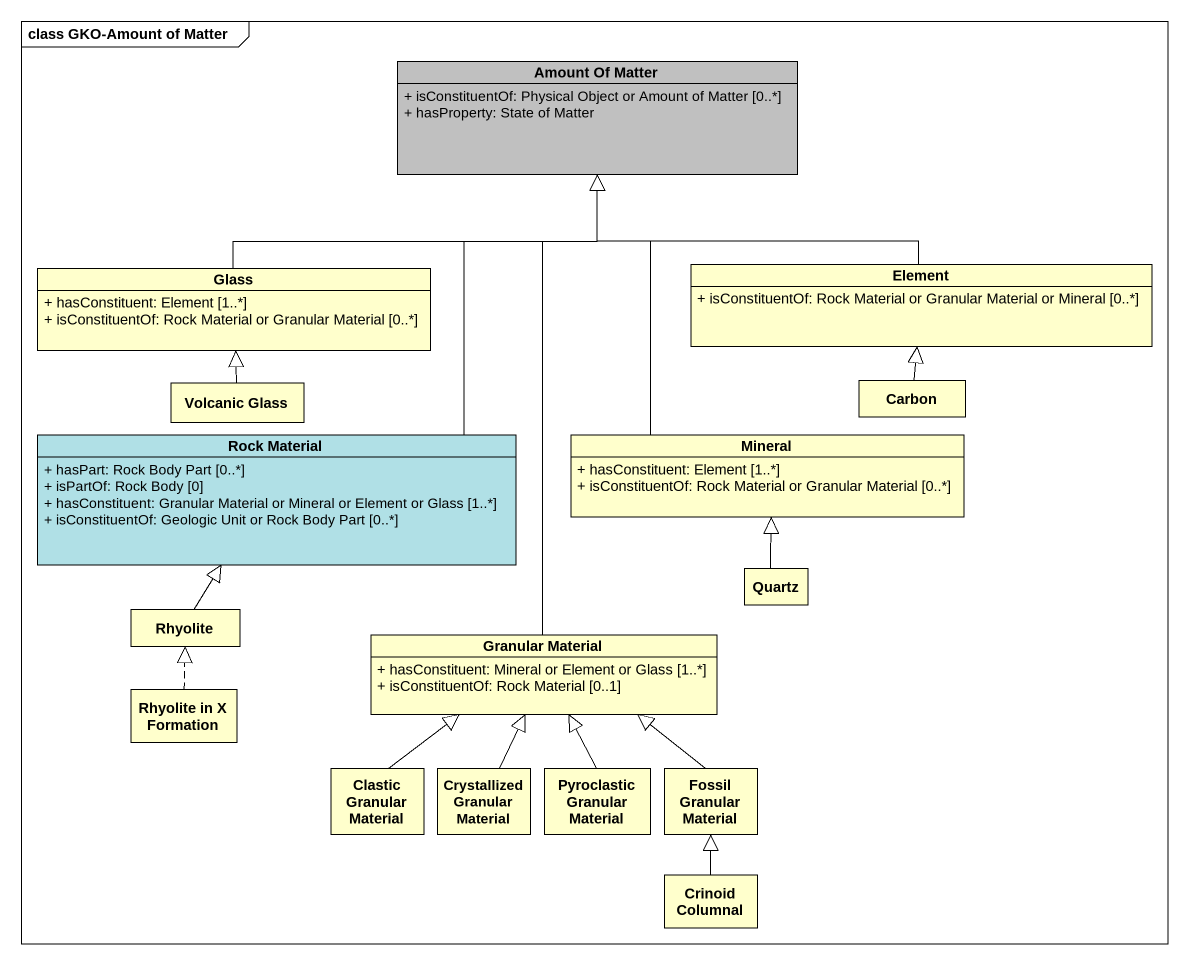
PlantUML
@startuml
mainframe class GKO-Amount of Matter
hide circle
hide empty members
skinparam classAttributeIconSize 0
class "Amount Of Matter" as Amount_Of_Matter #C0C0C0 {
  + isConstituentOf: Physical Object or Amount of Matter [0..*]
  + hasProperty: State of Matter
}
class Glass {
  + hasConstituent: Element [1..*]
  + isConstituentOf: Rock Material or Granular Material [0..*]
}
class Element {
  + isConstituentOf: Rock Material or Granular Material or Mineral [0..*]
}
class "Rock Material" as Rock_Material #B0E0E6 {
  + hasPart: Rock Body Part [0..*]
  + isPartOf: Rock Body [0]
  + hasConstituent: Granular Material or Mineral or Element or Glass [1..*]
  + isConstituentOf: Geologic Unit or Rock Body Part [0..*]
}
class "Volcanic Glass" as Volcanic_Glass
class Mineral {
  + hasConstituent: Element [1..*]
  + isConstituentOf: Rock Material or Granular Material [0..*]
}
class Carbon
class Rhyolite
class Quartz
class "Granular Material" as Granular_Material {
  + hasConstituent: Mineral or Element or Glass [1..*]
  + isConstituentOf: Rock Material [0..1]
}
class "Rhyolite in X Formation" as Rhyolite_in_X_Formation
class "Clastic Granular Material" as Clastic_Granular_Material
class "Crystallized Granular Material" as Crystallized_Granular
class "Pyroclastic Granular Material" as Pyroclastic_Granular
class "Fossil Granular Material" as Fossil_Granular_Material
class "Crinoid Columnal" as Crinoid_Columnal
Glass -right-|> Amount_Of_Matter
Element -left-|> Amount_Of_Matter
Rock_Material -up-|> Amount_Of_Matter
Volcanic_Glass -up-|> Glass
Mineral -up-|> Amount_Of_Matter
Carbon -up-|> Element
Rhyolite -up-|> Rock_Material
Quartz -up-|> Mineral
Granular_Material -up-|> Amount_Of_Matter
Rhyolite_in_X_Formation .up.|> Rhyolite
Clastic_Granular_Material -up-|> Granular_Material
Crystallized_Granular -up-|> Granular_Material
Pyroclastic_Granular -up-|> Granular_Material
Fossil_Granular_Material -up-|> Granular_Material
Crinoid_Columnal -up-|> Fossil_Granular_Material
@enduml
